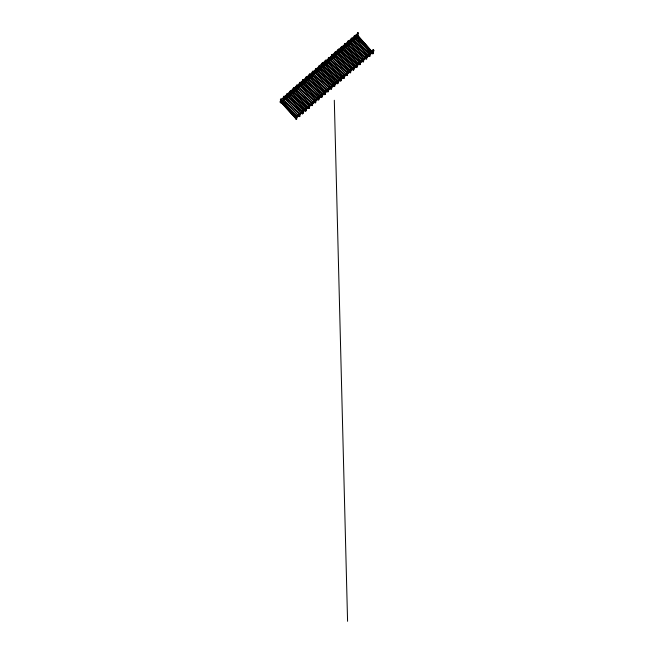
<?xml version="1.0" encoding="UTF-8"?>
<svg xmlns="http://www.w3.org/2000/svg" width="654" height="654" viewBox="0 0 654 654"><rect width="100%" height="100%" fill="white"/><g stroke="black" fill="none" stroke-linecap="round" stroke-linejoin="round"><path stroke-width="0.98" d="M316.25 71.049L317.452 69.921L316.25 71.049L331.087 87.186L333.916 84.758M329.976 59.171L331.194 58.132L329.976 59.171L344.805 75.472L346.015 74.442L331.079 58.083L332.019 54.666L332.592 55.288L332.167 58.28L331.652 58.705L332.077 55.721L331.513 55.1M318.825 68.834L317.615 69.872L332.461 86.017L333.663 84.889L332.461 86.017M344.805 75.472L346.023 74.343M317.615 69.872L332.453 85.919M320.198 67.648L312.661 74.139M346.187 74.204L332.028 58.729M348.77 72.005L333.941 55.778L332.731 56.816L347.56 73.134M319.659 69.332L333.826 84.84L318.988 68.596M348.934 71.965L334.112 55.639L348.934 71.965L350.152 70.836M335.2 83.671L320.362 67.419L335.2 83.671L340.342 79.273M322.937 65.294L321.727 66.332L322.937 65.294L337.775 81.464L322.945 65.196M350.315 70.795L335.486 54.462L336.704 53.432L351.525 69.667L350.315 70.795L335.486 54.462M340.521 79.126L325.692 62.841L340.521 79.028M339.312 80.156L324.474 63.969L337.693 52.68M325.847 62.792L340.685 78.889M354.452 67.19L339.622 51.037L354.452 67.19L355.662 66.267L340.709 49.876L341.707 46.418L342.271 47.039L341.282 50.497M327.229 61.525L328.439 60.487L327.229 61.525L342.058 77.81L343.268 76.681L329.109 61.223M329.812 59.31L344.642 75.611L329.812 59.31L328.602 60.348M343.056 49.426L357.207 64.959L358.425 63.937L343.603 47.562L342.385 48.592M357.207 64.959L343.056 49.328M332.567 57.053L347.397 73.273M358.588 63.691L343.759 47.513M359.97 62.531L345.149 46.246M347.748 44.039L346.53 45.069L361.351 61.46L362.569 60.34L348.427 44.783M296.728 118.963L296.164 118.358L295.649 118.791L296.221 119.396L296.728 118.963L296.793 117.091M333.941 55.778L332.731 56.914M351.312 41.12L357.852 35.594L372.657 52.451L295.665 118.341L280.754 101.926L305.287 81.407M295.682 117.761L295.665 118.341L281.212 102.416L281.433 99.604L280.86 98.991L280.182 102.179L280.754 102.801L293.932 91.282L294.145 88.478L293.581 87.865L292.837 91.102L307.74 107.346L306.538 108.384L291.676 92.271L292.869 91.225L307.74 107.346L306.538 108.384M296.221 119.396L296.254 118.456M361.351 61.46L362.569 60.34M336.704 53.432L335.486 54.56M299.319 115.595L298.804 116.028L299.377 116.641L299.884 116.208L299.319 115.595L299.393 113.714M299.377 116.641L299.418 115.693M299.884 116.208L299.998 113.379M351.688 69.626L336.867 53.285L351.688 69.528M372.674 51.952L365.504 57.871M368.112 55.68L353.291 39.354L368.112 55.68L366.886 56.808L352.065 40.483L353.291 39.354M339.459 51.175L338.241 52.116M303.17 110.608L303.047 113.453L302.532 113.886L302.663 111.041M340.832 49.998L339.622 51.037M368.276 55.541L353.446 39.314M370.883 53.358L356.062 37.016L370.883 53.358L369.657 54.478L354.836 38.145L356.062 37.016M357.795 35.643L372.657 52.451L357.452 35.847L356.234 36.869L371.047 53.317L372.273 52.197M306.301 108.793L305.696 111.139L305.745 110.174M343.603 47.562L358.425 63.937M371.047 53.317L373.442 50.971M309.367 107.951L308.802 107.338L308.296 107.771L308.86 108.384L309.367 107.951L309.473 106.038M308.86 108.384L308.917 107.419M358.31 36.101L281.245 102.85L281.212 102.416M357.852 35.594L280.787 102.359M280.182 102.179L280.86 98.991M280.754 102.801C282.479 98.934 278.857 101.01 283.615 97.945M312.538 105.204L311.966 104.591L311.459 105.024L312.023 105.637L312.538 105.204L312.653 103.275M312.023 105.637L312.089 104.673M350.519 41.701L349.293 42.829L350.519 41.701L365.341 58.108L350.372 41.684L351.419 38.177L351.983 38.807L350.945 42.314M283.918 100.021L284.604 96.825L284.032 96.212L283.346 99.408L283.918 100.021L283.975 99.097M315.71 102.457L315.138 101.844L314.631 102.277L315.195 102.891L315.71 102.457L315.833 100.528M283.346 99.408L284.032 96.212M315.195 102.891L315.261 101.918M287.588 96.817L287.785 94.037L287.212 93.424L286.501 96.637L287.073 97.258L287.588 96.817L287.016 96.203L287.212 93.424M287.073 97.258L287.147 96.326M318.882 99.719L318.31 99.106L317.803 99.539L318.367 100.152L318.882 99.719L319.087 96.8M357.452 35.847L356.234 36.869M290.752 94.053L290.965 91.258L290.392 90.644L289.673 93.874L290.245 94.487L290.752 94.053L290.18 93.432L290.392 90.644M290.245 94.487L290.311 93.555M321.547 97.405L322.054 96.98L321.49 96.359L320.975 96.792L321.547 97.405L321.621 96.424M322.054 96.98L322.283 94.045M292.837 91.102L293.581 87.865M324.727 94.675L325.234 94.241L324.67 93.62L324.155 94.053L324.727 94.675L324.809 93.685M325.234 94.241L325.398 92.271M296.009 88.339L296.769 85.085L296.009 88.339L296.581 88.96L297.088 88.527L297.333 85.699M296.581 88.96L296.663 88.012M328.676 88.543L327.907 91.936L327.343 91.315L328.03 88.911M327.907 91.936L328.169 88.969M299.18 85.584L299.957 82.306L300.521 82.927L300.26 85.764L299.753 86.197L299.18 85.584L299.957 82.306M299.753 86.197C299.63 81.611 301.085 84.889 299.45 82.739M331.096 89.197L331.611 88.772L331.038 88.151L330.523 88.584L331.096 89.197L331.186 88.208M331.611 88.772L331.791 86.786M302.361 82.821L303.145 79.535L303.718 80.148L303.44 83.009L302.925 83.442L302.361 82.821L303.145 79.535M302.925 83.442C303.015 79.445 304.135 81.709 302.638 79.968M334.799 86.042L334.227 85.421L333.72 85.854L334.284 86.467L334.799 86.042L334.987 84.047M305.532 80.066L306.342 76.763L306.914 77.376L306.62 80.246L306.105 80.679L305.532 80.066L306.342 76.763M306.105 80.679L306.203 79.723L311.974 74.646L310.773 75.774L325.618 91.887M337.472 83.737L337.987 83.311L337.423 82.69L336.908 83.123L337.472 83.737L337.578 82.731M337.987 83.311L338.298 80.303M341.184 80.581L340.62 79.968L340.105 80.393L340.669 81.014L341.184 80.581L341.396 78.57M309.8 77.499L310.11 74.613L309.546 73.992L308.721 77.311L309.293 77.932L309.8 77.499L309.228 76.878L309.546 73.992M340.669 81.014L340.783 80.001M344.38 77.859L343.816 77.237L343.301 77.671L343.873 78.292L344.38 77.859L344.609 75.831M311.974 74.736L326.82 90.849L311.901 74.556L312.743 71.229L313.315 71.842L312.473 75.177L312.587 74.204M343.873 78.292L343.988 77.27M311.901 74.556L312.743 71.229M346.685 73.42L346.506 74.948L347.07 75.562L347.854 72.847M315.089 71.809L315.947 68.466L316.52 69.079L316.176 71.997L315.661 72.43L315.089 71.809L315.947 68.466M315.661 72.43L315.776 71.45M349.898 70.689L349.71 72.226L350.274 72.847L350.405 71.817M350.274 72.847L351.165 69.349M318.285 69.054L319.16 65.702L319.724 66.316L319.365 69.25L318.858 69.676L318.285 69.054L319.16 65.702M318.858 69.676L318.972 68.703M349.71 72.226L350.413 70.264M339.459 51.077L354.288 67.337L353.487 70.125L352.915 69.504L353.626 67.542M353.487 70.125L353.618 69.095M320.362 67.509L321.572 66.381L336.401 82.633L321.474 66.307L322.373 62.939L322.937 63.561L322.561 66.504L322.046 66.929L322.43 63.986L321.858 63.364L322.373 62.939M321.474 66.307L321.858 63.364M357.517 64.664L356.7 67.411L356.128 66.79L356.847 64.811M356.7 67.411L357.01 64.999L342.892 49.475M324.678 63.569L325.586 60.176L326.15 60.797L325.757 63.757L325.242 64.19L324.678 63.569L325.586 60.176M325.242 64.19L325.643 61.231L325.071 60.609M360.076 62.089L359.348 64.076L359.913 64.697L360.746 61.934M328.962 61.018L329.371 58.042L328.798 57.421L327.875 60.822L328.447 61.443L328.962 61.018L328.39 60.389L328.798 57.421M359.913 64.697L360.24 62.277M328.447 61.443L328.586 60.454M363.305 59.375L362.561 61.362L363.133 61.983L363.976 59.212L349.138 42.87L363.951 59.277L353.07 68.457L338.911 52.949M363.133 61.983L363.575 58.86M331.079 58.083L332.019 54.666M367.327 55.704L366.354 59.277L365.79 58.647L366.534 56.653M335.371 55.541L335.813 52.541L335.249 51.911L334.284 55.345L334.856 55.966L335.371 55.541L334.799 54.911L335.249 51.911M334.856 55.966L335.003 54.969M370.573 52.982L369.584 56.571L369.011 55.942L369.772 53.939M338.47 49.164L337.497 52.606L338.069 53.236L338.584 52.802L339.042 49.786L338.47 49.164L338.012 52.181L336.859 53.383M338.069 53.236L338.224 52.222L344.159 47.178M373.32 53.505L373.818 50.268L373.254 49.639L372.232 53.309L372.796 53.93L373.32 53.505L372.747 52.884L373.254 49.639M373.082 52.099L373.818 50.268M340.709 49.876L341.707 46.418M345.018 47.341L345.508 44.292L344.936 43.671L343.93 47.145L344.494 47.767L345.018 47.341L344.445 46.712L344.936 43.671M348.239 44.611L348.745 41.545L348.173 40.924L347.151 44.415L347.715 45.036L348.239 44.611L347.666 43.981L348.173 40.924M350.372 41.684L351.419 38.177M354.689 39.158L355.228 36.068L354.656 35.439L353.601 38.954L354.166 39.583L354.689 39.158L354.116 38.529L354.656 35.439M357.386 36.935L358.474 33.329L357.91 32.7L356.814 36.305L357.386 36.935L357.583 35.823M356.814 36.305L357.91 32.7M354.869 36.796L354.607 36.526M281.277 99.621C290.147 91.094 307.445 76.657 318.76 66.733M284.359 97.462L293.139 89.614M287.596 95.836L288.79 94.789L303.66 110.886L302.467 111.932L287.596 95.925L302.459 111.842M283.517 99.408L284.719 98.362L283.525 99.498L298.396 115.48L299.581 114.344L285.389 99.089M300.938 113.167L286.076 97.168L284.874 98.214M298.477 86.336L299.679 85.298L298.477 86.336L313.34 102.482L314.541 101.444L295.216 117.851L320.648 95.28L372.224 51.453L314.288 101.256L314.746 101.746M296.336 117.279L302.025 112.308M305.884 78.529L293.777 89.058L293.074 88.298M294.398 89.99L295.592 88.854L310.454 104.893L309.048 106.201M293.033 91.176L307.895 107.199L309.097 106.161L294.235 90.129L299.892 85.2M288.954 94.74L303.824 110.747L288.954 94.74L290.147 93.604M292.878 91.315L291.676 92.271M282.168 100.683L297.039 116.665L298.232 115.619L283.362 99.637M300.946 113.256L299.753 114.295L285.553 98.942M305.565 80.279L299.843 85.151M311.819 103.806L296.957 87.669L295.755 88.715L310.617 104.836M298.322 86.483L297.12 87.611L311.974 103.659L313.176 102.531L298.322 86.573M295.763 88.797L296.957 87.669M294.235 90.129L309.089 106.071L307.895 107.199M303.816 110.657L305.009 109.619L290.826 94.331M301.976 112.357L308.377 106.782M309.072 75.766L306.669 78.178L305.835 77.197M307.87 78.194L306.669 79.322L321.523 95.41L322.716 94.282L307.87 78.194L322.716 94.282M305.819 81.284L319.986 96.637L318.792 97.765L303.938 81.693L305.14 80.646M309.555 77.712L306.71 80.18L306.047 79.633M310.977 76.485L319.536 69.103M311.884 103.749L314.746 101.264L300.521 85.976M354.108 37.278L309.882 75.406L309.031 74.425M309.399 76.861L310.609 75.823L325.455 92.026L311.279 76.649M309.236 77.008L308.034 78.137L322.888 94.233L324.082 93.113L309.914 77.736M309.407 76.959L310.609 75.823M317.427 98.942L318.621 97.814L317.427 98.942L303.252 83.606M316.062 100.127L317.264 98.991L303.088 83.655M316.135 100.062L320.419 96.367M319.544 66.373C317.484 66.136 329.91 58.214 331.611 55.704M280.353 99.433L280.926 100.046L281.433 99.604M318.988 68.686L325.512 63.086M320.247 68.49L341.74 50.121M321.122 95.754L323.967 93.309M326.084 91.486L327.515 90.252M290.965 91.258L290.752 92.026M287.556 94.789L287.785 94.037M289.673 93.874L290.18 93.432M324.474 63.969L325.684 62.939M286.501 96.637L287.016 96.203M314.713 72.373L313.511 73.412L328.349 89.533L329.551 88.404M312.138 74.499L326.984 90.71L329.649 88.421M332.404 55.279L332.093 54.952L350.994 39.224M335.2 83.573L336.401 82.543M337.775 81.366L336.565 82.494L321.735 66.234M303.718 80.148L303.472 80.859M340.333 79.281L346.784 73.788M306.661 78.096L306.914 77.376M308.721 77.311L309.228 76.878M343.178 48.903L344.617 47.677M348.198 72.594L351.803 69.537M316.25 69.806L316.52 69.079M313.315 71.842L313.021 72.52M344.838 46.606L350.642 41.684M345.337 47.063L350.381 42.796M357.354 34.539L354.721 36.763M351.819 41.578L357.043 37.164M357.207 64.86L358.425 63.839M327.875 60.822L328.39 60.389M371.537 51.772L373.434 50.162M335.813 52.541L335.461 53.187M337.497 52.606L338.012 52.181L353.234 68.801M334.284 55.345L334.799 54.911M345.508 44.292C344.405 45.216 345.819 45.486 344.421 44.096M343.93 47.145L344.445 46.712M346.506 74.948L347.021 74.515L347.585 75.136M351.983 38.807L351.476 39.51M348.745 41.545L348.23 41.979L347.658 41.349M347.151 44.415L347.666 43.981M358.474 33.329L357.959 33.755L357.395 33.125M353.601 38.954L354.116 38.529M372.232 53.309L372.747 52.884M335.502 53.366L334.734 52.345M354.803 35.774L358.081 33.215M296.998 86.246L296.254 85.519M341.919 47.848L341.192 46.843M351.615 38.545L355.016 36.011M312.898 72.373L312.236 71.662M288.112 96.71L302.295 111.981L301.11 113.109L286.239 97.119L301.102 113.019M303.047 113.453L302.475 112.84L301.968 113.273L302.532 113.886M287.139 96.792L287.596 97.282M301.559 112.308L302.017 112.799M283.525 96.645L284.106 97.274M283.852 98.975L284.425 99.588M280.689 101.746L295.69 117.851M296.515 87.906L297.088 88.527M295.6 88.944L310.454 104.983M294.398 89.9L309.252 105.932M293.344 90.669L293.916 91.29M293.499 91.225L293.957 91.724M307.92 106.782L308.369 107.272M306.374 108.433L291.512 92.418L306.374 108.523M290.989 94.192L305.173 109.471M290.989 94.274L305.181 109.561M306.203 110.706L305.639 110.093L305.124 110.526L305.696 111.139M307.184 80.107L321.359 95.558L307.184 80.197M306.268 80.131L306.726 80.63M320.673 95.737L321.122 96.236M305.974 81.145L320.149 96.498M303.938 81.693L318.792 97.765M318.629 97.912L303.775 81.832M302.867 82.388L303.44 83.009M303.252 83.516L317.419 98.852M316.062 100.029L301.208 83.965L315.392 99.392M315.228 99.539L301.044 84.203M300.521 85.887L314.705 101.305M299.687 85.143L300.26 85.764M300.358 86.026L314.541 101.444M299.875 85.674L300.333 86.173M316.25 70.959L331.087 87.186L332.297 86.156L317.452 69.921M316.757 71.834L330.924 87.235M315.604 71.376L316.176 71.997M315.555 72.872L329.714 88.265M315.555 72.962L329.044 87.628M315.392 73.011L329.559 88.503M312.416 74.123L312.988 74.744M327.85 90.89L328.422 91.503M312.669 74.597L313.119 75.096M327.065 90.236L327.523 90.726M310.078 77.597L324.253 93.064M309.914 77.834L324.09 93.203M325.193 63.136L325.757 63.757M325.504 63.552L325.962 64.051M339.9 79.257L340.35 79.747M324.989 64.852L339.148 80.295L324.319 64.018L323.101 65.155L337.938 81.227M321.989 65.882L322.561 66.504M320.198 67.558L335.036 83.712M318.792 68.621L333.932 85.233M350.225 71.793L350.789 72.414M332.731 56.816L347.56 73.035M331.594 57.65L332.396 58.541M346.334 73.779L346.784 74.27M328.292 57.854L328.856 58.476M329.273 61.084L343.432 76.543M329.109 61.321L343.268 76.78M344.854 47.047L345.312 47.546M359.242 62.849L359.692 63.348M359.863 63.651L360.428 64.272M341.224 49.442L341.797 50.072M356.643 66.365L357.215 66.986M337.963 49.59L338.527 50.219M338.919 52.851L353.07 68.359M353.438 69.079L354.002 69.7M335.993 55.345L350.152 70.934M369.535 55.516L370.099 56.146M351.337 41.562L351.787 42.06M365.717 57.397L366.166 57.895M350.887 41.259L351.46 41.881M366.305 58.222L366.869 58.852M351.362 42.297L365.504 57.969M349.301 42.731L364.114 59.13M348.59 44.644L362.733 60.299M363.084 60.936L363.649 61.558M348.418 44.881L362.569 60.438M347.045 45.952L361.188 61.607L347.037 46.05M345.655 47.129L359.806 62.67M344.977 46.483L359.806 62.768M372.739 50.064L373.303 50.685M357.337 35.872L357.901 36.501M358.122 36.689L360.812 39.657M362.161 41.145L372.265 52.295M357.787 36.534L360.444 39.461M361.768 40.924L367.066 46.769M368.39 48.233L371.685 52.385L357.763 37.025M354.141 35.864L354.713 36.493M355.351 38.929L369.494 54.617L355.343 39.027M296.932 116.657L282.005 100.741L296.875 116.714M326.984 90.71L328.185 89.582L313.348 73.55M334.308 100.275L347.576 621.3M327.065 61.664L341.895 77.949L327.065 61.664M355.833 66.029L341.004 49.761L355.833 66.029M366.722 56.849L351.909 40.523L366.722 56.849M295.682 116.968L281.719 101.975L295.722 117.409L295.682 116.968"/></g></svg>
